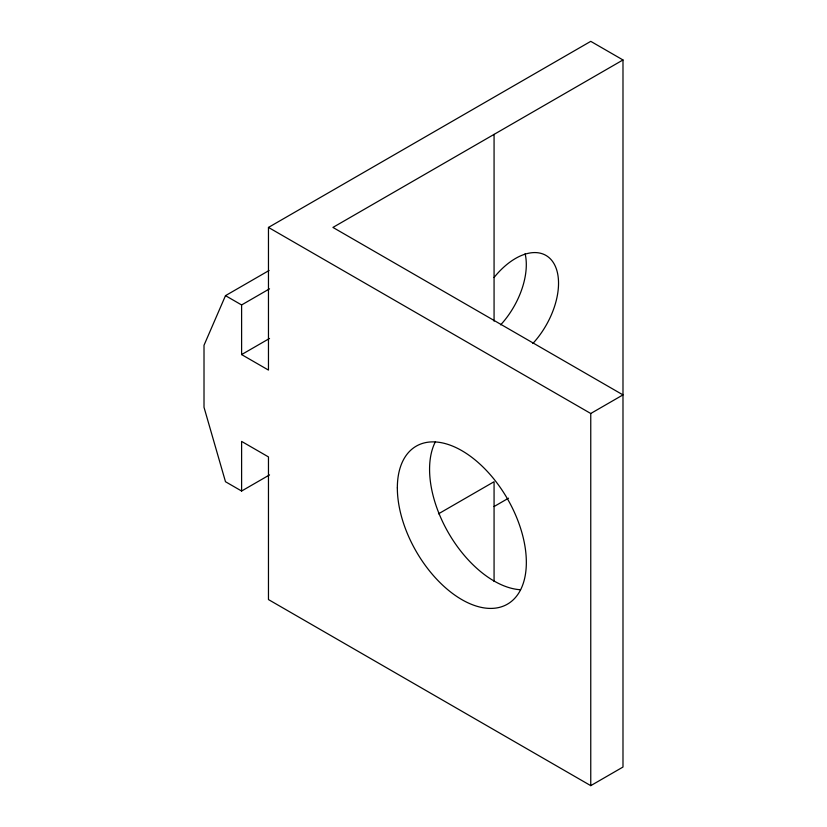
<?xml version="1.0" encoding="UTF-8"?>
<svg xmlns="http://www.w3.org/2000/svg" width="827" height="827" viewBox="0 0 827 827"><rect width="100%" height="100%" fill="white"/><g stroke="black" fill="none" stroke-linecap="round" stroke-linejoin="round"><path stroke-width="1.24" d="M269.075 270.491L225.492 295.652L204.011 345.272L204.011 407.297L225.492 481.727L241.608 491.031L269.54 474.905M269.54 288.83L241.608 304.956L241.608 354.576L268.465 370.082L268.465 227.425L590.757 41.35L622.989 59.957L622.989 767.042L590.757 785.65L268.465 599.575L268.465 456.917L241.608 441.411L241.608 491.031M622.989 59.957L332.93 227.425L622.989 394.892L590.757 413.5L268.465 227.425M241.608 354.576L269.54 338.45M438.506 513.815L494.07 481.727L494.07 581.484M494.07 506.537L508.522 498.195M225.492 295.652L241.608 304.956M590.757 413.5L590.757 785.65M494.07 134.387L494.07 321.155M525.114 253.734A60.774 35.085 -60 0 1 500.645 324.877M520.555 589.744A91.228 52.67 60 0 1 448.461 532.867A91.228 52.67 60 0 1 435.26 442M494.07 277.49A60.774 35.085 -60 0 1 553.894 263.493A60.774 35.085 -60 0 1 532.867 343.484M397.342 487.899A91.228 52.67 60 0 0 494.091 608.269A91.228 52.67 60 0 0 494.091 479.257A91.228 52.67 60 0 0 397.342 487.899"/></g></svg>
